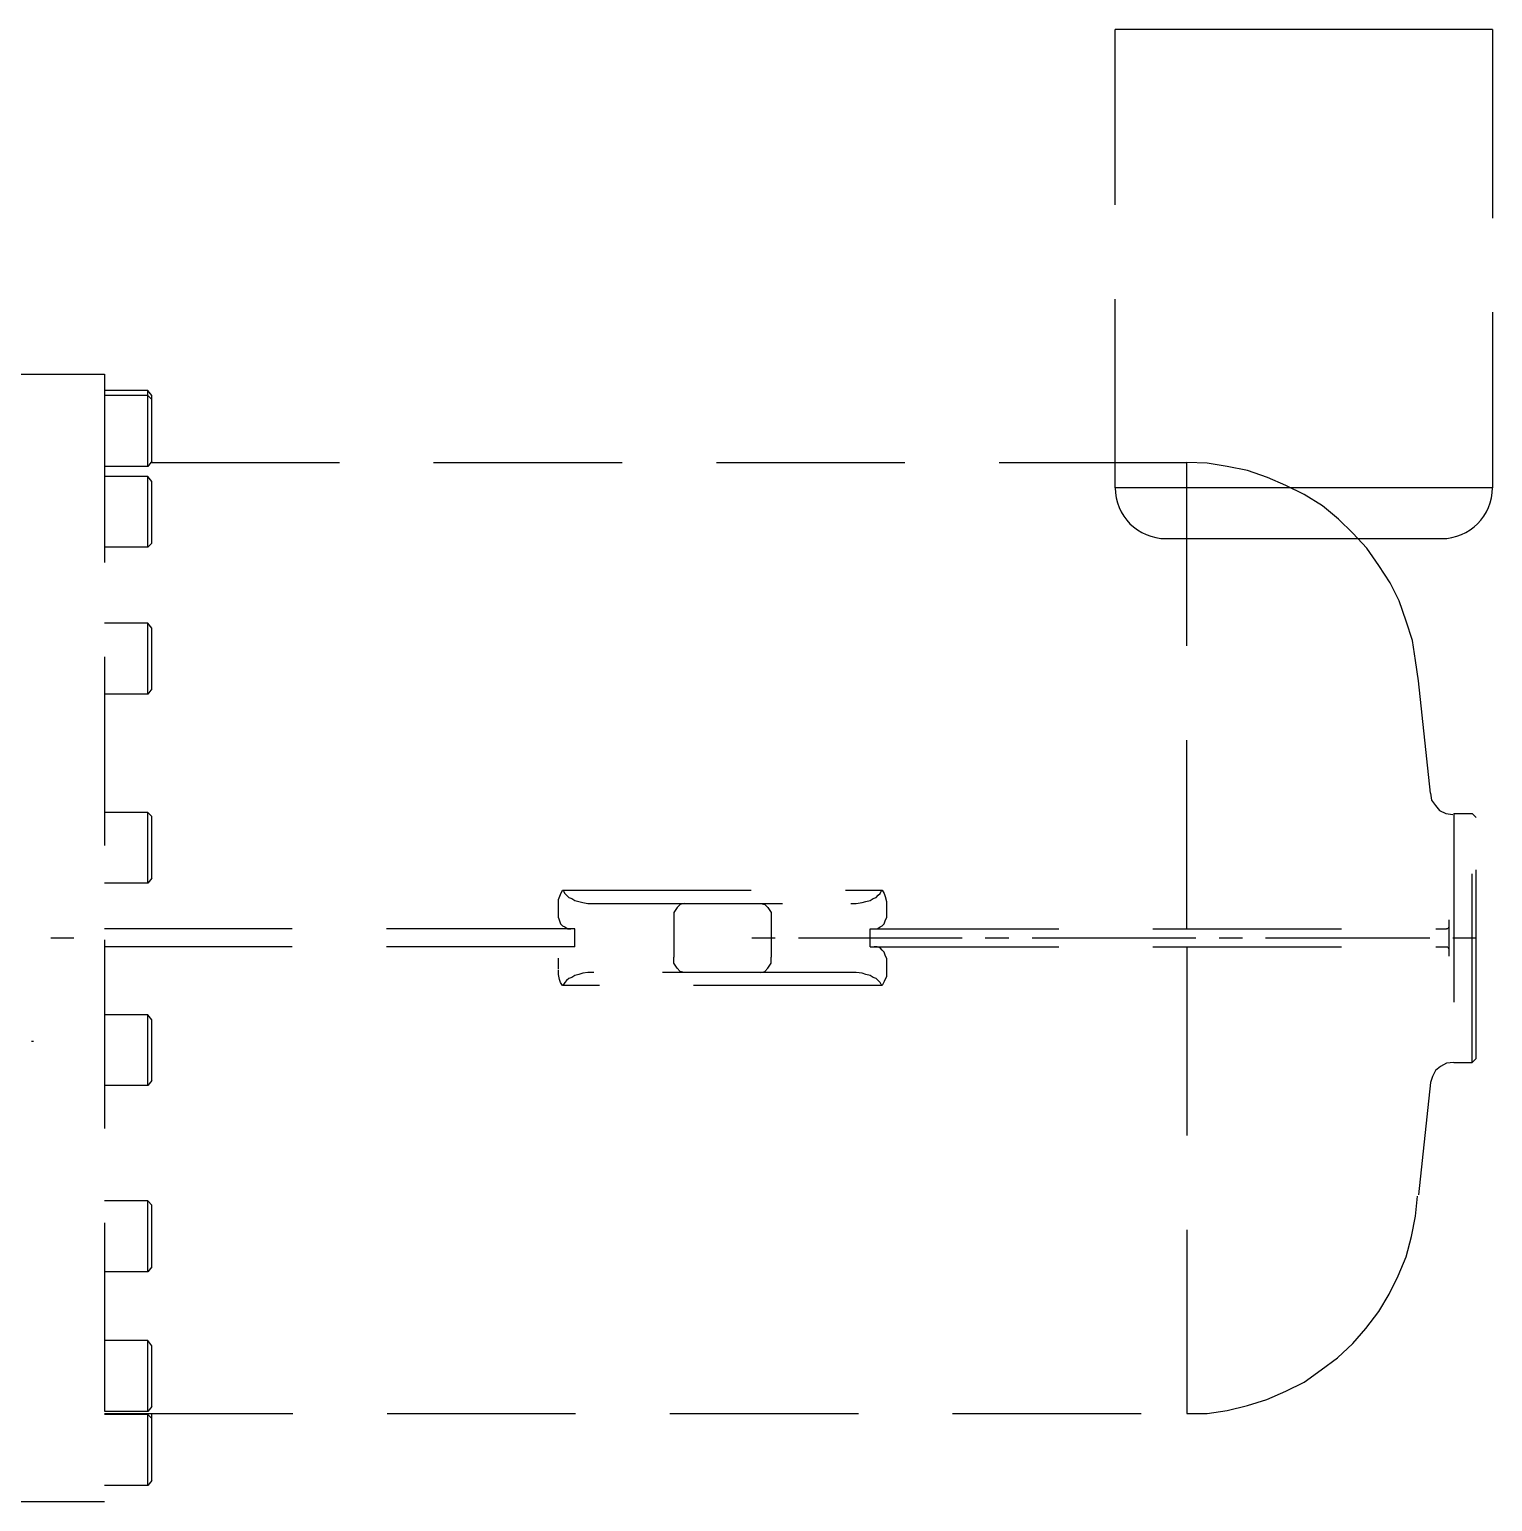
# Model space of a CAD drawing. Header units: inches. Extents: x -229 to 371, y -110 to 269.
# Drawn here: x 91.71 to 111.11, y 205.13 to 224.65 of the extents above; entities that cross this region are included whole.
import ezdxf

# ---------------------------------------------------------------- set-up
doc = ezdxf.new("R2010")
doc.units = ezdxf.units.IN
doc.header["$MEASUREMENT"] = 0
doc.linetypes.add('HIDDEN', pattern=[0.375, 0.25, -0.125])
doc.layers.get('0').update_dxf_attribs({"color": 10})

msp = doc.modelspace()

# ---------------------------------------------------------------- linework, layer by layer
at = {"color": 1, "linetype": 'HIDDEN', "ltscale": 10}
for p, q in [((106.10559, 218.57462), (106.10559, 224.64962)), ((108.60871, 224.64962), (106.10559, 224.64962)), ((111.11184, 224.64962), (108.60871, 224.64962)), ((111.11184, 224.64962), (111.11184, 218.57462)), ((91.58636, 220.08069), (92.70134, 220.08069)), ((92.70134, 220.08069), (92.70134, 205.13342)), ((93.27779, 219.86326), (92.70134, 219.86326)), ((93.27779, 219.79752), (92.70134, 219.79752)), ((93.27779, 218.857), (93.27779, 219.86326)), ((93.33088, 219.79752), (93.27779, 219.86326)), ((93.33088, 219.7419), (93.27779, 219.79752)), ((93.33088, 218.92526), (93.33088, 219.79752)), ((93.27779, 218.857), (92.70134, 218.857)), ((93.33088, 218.92526), (93.27779, 218.857)), ((93.31824, 218.91009), (107.05699, 218.91009)), ((107.05699, 212.72588), (107.05699, 218.91009)), ((107.32499, 218.89745), (107.05699, 218.91009)), ((107.05699, 218.91009), (107.05699, 218.91009)), ((107.59299, 218.857), (107.32499, 218.89745)), ((107.86099, 218.8039), (107.59299, 218.857)), ((108.12898, 218.71036), (107.86099, 218.8039)), ((93.27779, 218.723), (92.70134, 218.723)), ((93.27779, 217.785), (93.27779, 218.723)), ((93.33088, 218.65726), (93.27779, 218.723)), ((93.33088, 217.83809), (93.33088, 218.65726)), ((108.3717, 218.60417), (108.12898, 218.71036)), ((108.61442, 218.48281), (108.3717, 218.60417)), ((108.60871, 218.57462), (106.10559, 218.57462)), ((111.11184, 218.57462), (108.60871, 218.57462)), ((108.8546, 218.33364), (108.61442, 218.48281)), ((109.06951, 218.15919), (108.8546, 218.33364)), ((109.2566, 217.97209), (109.06951, 218.15919)), ((93.33088, 217.83809), (93.27779, 217.785)), ((106.78059, 217.89962), (108.60871, 217.89962)), ((108.60871, 217.89962), (110.43684, 217.89962)), ((109.44623, 217.77236), (109.2566, 217.97209)), ((93.27779, 217.785), (92.70134, 217.785)), ((109.60551, 217.54228), (109.44623, 217.77236)), ((109.75215, 217.31474), (109.60551, 217.54228)), ((109.87351, 217.07455), (109.75215, 217.31474)), ((109.96705, 216.80402), (109.87351, 217.07455)), ((93.27779, 216.77874), (92.70134, 216.77874)), ((93.27779, 215.83821), (93.27779, 216.77874)), ((93.33088, 216.71048), (93.27779, 216.77874)), ((93.33088, 215.90648), (93.33088, 216.71048)), ((110.04796, 216.54866), (109.96705, 216.80402)), ((110.08841, 216.28319), (110.04796, 216.54866)), ((110.12886, 216.01267), (110.08841, 216.28319)), ((93.33088, 215.90648), (93.27779, 215.83821)), ((110.29068, 214.5235), (110.12886, 216.01267)), ((93.27779, 215.83821), (92.70134, 215.83821)), ((110.29068, 214.5235), (110.30332, 214.42995)), ((110.30332, 214.42995), (110.35641, 214.36169)), ((110.35641, 214.36169), (110.40951, 214.29595)), ((110.40951, 214.29595), (110.49041, 214.2555)), ((93.27779, 214.26814), (92.70134, 214.26814)), ((93.27779, 213.33015), (93.27779, 214.26814)), ((93.33088, 214.21505), (93.27779, 214.26814)), ((93.33088, 213.39841), (93.33088, 214.21505)), ((110.49041, 214.2555), (110.58396, 214.24286)), ((110.58396, 214.24286), (110.58396, 214.24286)), ((110.59913, 214.2555), (110.83932, 214.2555)), ((110.59913, 214.2555), (110.59913, 210.95608)), ((110.83932, 214.2555), (110.89494, 214.20241)), ((110.83932, 210.95608), (110.83932, 214.2555)), ((110.89494, 211.00917), (110.89494, 214.20241)), ((93.27779, 213.33015), (92.70134, 213.33015)), ((93.33088, 213.39841), (93.27779, 213.33015)), ((98.72626, 213.11524), (98.75154, 213.18351)), ((98.75154, 213.18351), (98.77935, 213.2366)), ((98.77935, 213.2366), (103.01677, 213.2366)), ((98.77935, 213.2366), (98.792, 213.22396)), ((98.792, 213.22396), (98.80717, 213.19615)), ((98.80717, 213.19615), (98.83245, 213.17086)), ((98.83245, 213.17086), (98.86026, 213.14305)), ((98.86026, 213.14305), (98.90071, 213.13041)), ((98.90071, 213.13041), (98.94117, 213.1026)), ((102.85749, 213.1026), (102.89542, 213.13041)), ((102.89542, 213.13041), (102.93587, 213.14305)), ((102.93587, 213.14305), (102.96368, 213.17086)), ((102.96368, 213.17086), (102.99149, 213.19615)), ((102.99149, 213.19615), (103.00413, 213.22396)), ((103.00413, 213.22396), (103.01677, 213.2366)), ((103.01677, 213.2366), (103.04459, 213.19615)), ((103.04459, 213.19615), (103.05723, 213.15569)), ((103.05723, 213.15569), (103.0724, 213.08996)), ((98.72626, 213.03434), (98.72626, 213.11524)), ((98.72626, 212.95343), (98.72626, 213.03434)), ((98.72626, 212.87253), (98.72626, 212.95343)), ((98.94117, 213.1026), (98.99426, 213.08996)), ((98.99426, 213.08996), (99.04735, 213.07479)), ((99.04735, 213.07479), (99.11309, 213.06215)), ((99.11309, 213.06215), (99.19399, 213.06215)), ((99.19399, 213.06215), (102.60213, 213.06215)), ((100.29633, 213.00905), (100.25588, 212.94079)), ((100.25588, 212.94079), (100.25588, 212.85988)), ((100.33678, 213.04951), (100.29633, 213.00905)), ((100.38988, 213.06215), (100.33678, 213.04951)), ((101.40878, 213.06215), (101.46187, 213.04951)), ((101.46187, 213.04951), (101.50233, 213.00905)), ((101.50233, 213.00905), (101.54278, 212.94079)), ((101.54278, 212.94079), (101.54278, 212.85988)), ((102.60213, 213.06215), (102.6704, 213.06215)), ((102.6704, 213.06215), (102.7513, 213.07479)), ((102.7513, 213.07479), (102.80187, 213.08996)), ((102.80187, 213.08996), (102.85749, 213.1026)), ((103.0724, 213.08996), (103.0724, 213.03434)), ((103.0724, 213.03434), (103.0724, 212.95343)), ((103.0724, 212.95343), (103.0724, 212.87253)), ((98.72626, 212.87253), (98.7389, 212.83207)), ((98.7389, 212.83207), (98.75154, 212.79415)), ((98.75154, 212.79415), (98.77935, 212.76634)), ((98.77935, 212.76634), (98.80717, 212.7537)), ((98.80717, 212.7537), (98.84762, 212.72588)), ((100.25588, 212.85988), (100.25588, 212.3517)), ((101.54278, 212.85988), (101.54278, 212.3517)), ((102.95104, 212.72588), (102.99149, 212.7537)), ((102.99149, 212.7537), (103.01677, 212.76634)), ((103.01677, 212.76634), (103.04459, 212.79415)), ((103.04459, 212.79415), (103.05723, 212.83207)), ((103.05723, 212.83207), (103.0724, 212.87253)), ((110.53086, 212.7537), (110.51822, 212.72588)), ((110.53086, 212.84724), (110.53086, 212.36434)), ((110.53086, 212.84724), (110.53086, 212.80679)), ((110.53086, 212.80679), (110.53086, 212.77898)), ((110.53086, 212.77898), (110.53086, 212.7537)), ((91.99089, 212.60705), (92.29681, 212.60705)), ((98.94117, 212.72588), (92.70134, 212.72588)), ((98.84762, 212.72588), (98.88807, 212.72588)), ((98.94117, 212.64751), (98.94117, 212.72588)), ((98.94117, 212.5666), (98.94117, 212.64751)), ((98.94117, 212.4857), (98.94117, 212.5666)), ((101.28742, 212.60705), (101.59587, 212.60705)), ((101.90685, 212.60705), (104.07866, 212.60705)), ((102.85749, 212.72588), (110.50305, 212.72588)), ((102.85749, 212.64751), (102.85749, 212.72588)), ((102.85749, 212.5666), (102.85749, 212.64751)), ((102.85749, 212.4857), (102.85749, 212.5666)), ((102.91059, 212.72588), (102.95104, 212.72588)), ((104.38458, 212.60705), (104.69556, 212.60705)), ((105.00401, 212.60705), (107.17835, 212.60705)), ((107.48427, 212.60705), (107.79525, 212.60705)), ((108.10117, 212.60705), (110.27803, 212.60705)), ((110.51822, 212.72588), (110.50305, 212.72588)), ((110.58396, 212.60705), (110.89494, 212.60705)), ((98.94117, 212.4857), (92.70134, 212.4857)), ((98.72626, 212.25815), (98.72626, 212.33906)), ((100.25588, 212.27079), (100.25588, 212.3517)), ((101.54278, 212.27079), (101.54278, 212.3517)), ((102.85749, 212.4857), (110.50305, 212.4857)), ((102.95104, 212.4857), (102.91059, 212.4857)), ((102.99149, 212.47305), (102.95104, 212.4857)), ((103.01677, 212.44524), (102.99149, 212.47305)), ((103.04459, 212.41743), (103.01677, 212.44524)), ((103.05723, 212.37698), (103.04459, 212.41743)), ((103.0724, 212.33906), (103.05723, 212.37698)), ((103.0724, 212.33906), (103.0724, 212.25815)), ((107.05699, 212.4857), (107.05699, 206.30149)), ((110.50305, 212.4857), (110.51822, 212.4857)), ((110.51822, 212.4857), (110.53086, 212.45789)), ((110.53086, 212.45789), (110.53086, 212.4326)), ((110.53086, 212.4326), (110.53086, 212.40479)), ((110.53086, 212.40479), (110.53086, 212.36434)), ((98.72626, 212.18989), (98.72626, 212.25815)), ((98.72626, 212.12162), (98.72626, 212.17724)), ((99.11309, 212.14943), (99.04735, 212.13679)), ((99.19399, 212.14943), (99.11309, 212.14943)), ((102.60213, 212.14943), (99.19399, 212.14943)), ((100.29633, 212.20253), (100.25588, 212.27079)), ((100.33678, 212.16207), (100.29633, 212.20253)), ((100.38988, 212.14943), (100.33678, 212.16207)), ((101.40878, 212.14943), (101.46187, 212.16207)), ((101.46187, 212.16207), (101.50233, 212.20253)), ((101.50233, 212.20253), (101.54278, 212.27079)), ((102.6704, 212.14943), (102.60213, 212.14943)), ((102.7513, 212.13679), (102.6704, 212.14943)), ((103.0724, 212.25815), (103.0724, 212.18989)), ((103.0724, 212.18989), (103.0724, 212.09634)), ((98.7389, 212.05589), (98.72626, 212.12162)), ((98.75154, 212.01543), (98.7389, 212.05589)), ((98.77935, 211.97498), (98.75154, 212.01543)), ((98.792, 211.98762), (98.77935, 211.97498)), ((103.01677, 211.97498), (98.77935, 211.97498)), ((98.80717, 212.01543), (98.792, 211.98762)), ((98.83245, 212.04072), (98.80717, 212.01543)), ((98.86026, 212.06853), (98.83245, 212.04072)), ((98.90071, 212.08117), (98.86026, 212.06853)), ((98.94117, 212.10898), (98.90071, 212.08117)), ((98.99426, 212.12162), (98.94117, 212.10898)), ((99.04735, 212.13679), (98.99426, 212.12162)), ((102.80187, 212.12162), (102.7513, 212.13679)), ((102.85749, 212.10898), (102.80187, 212.12162)), ((102.89542, 212.08117), (102.85749, 212.10898)), ((102.93587, 212.06853), (102.89542, 212.08117)), ((102.96368, 212.04072), (102.93587, 212.06853)), ((102.99149, 212.01543), (102.96368, 212.04072)), ((103.00413, 211.98762), (102.99149, 212.01543)), ((103.01677, 211.97498), (103.00413, 211.98762)), ((103.04459, 212.02808), (103.01677, 211.97498)), ((103.0724, 212.09634), (103.04459, 212.02808)), ((93.27779, 211.58562), (92.70134, 211.58562)), ((93.33088, 211.51989), (93.27779, 211.58562)), ((93.27779, 210.64763), (93.27779, 211.58562)), ((93.33088, 210.71336), (93.33088, 211.51989)), ((91.73553, 211.23672), (91.76081, 211.23672)), ((110.83932, 210.95608), (110.89494, 211.00917)), ((110.35641, 210.84989), (110.31596, 210.76898)), ((110.42215, 210.90298), (110.35641, 210.84989)), ((110.50305, 210.94344), (110.42215, 210.90298)), ((110.59913, 210.95608), (110.50305, 210.94344)), ((110.59913, 210.95608), (110.83932, 210.95608)), ((93.27779, 210.64763), (92.70134, 210.64763)), ((93.33088, 210.71336), (93.27779, 210.64763)), ((110.29068, 210.68808), (110.12886, 209.19891)), ((110.31596, 210.76898), (110.29068, 210.68808)), ((110.29068, 210.68808), (110.29068, 210.68808)), ((93.27779, 209.11801), (92.70134, 209.11801)), ((93.33088, 209.06239), (93.27779, 209.11801)), ((93.27779, 208.17748), (93.27779, 209.11801)), ((93.33088, 208.24575), (93.33088, 209.06239)), ((110.08841, 208.91575), (110.11622, 209.18374)), ((110.11622, 209.18374), (110.11622, 209.18374)), ((110.03532, 208.64775), (110.08841, 208.91575)), ((109.96705, 208.37975), (110.03532, 208.64775)), ((93.33088, 208.24575), (93.27779, 208.17748)), ((109.86087, 208.12439), (109.96705, 208.37975)), ((93.27779, 208.17748), (92.70134, 208.17748)), ((109.73951, 207.8842), (109.86087, 208.12439)), ((109.60551, 207.65413), (109.73951, 207.8842)), ((109.43106, 207.42658), (109.60551, 207.65413)), ((93.27779, 207.2673), (92.70134, 207.2673)), ((93.33088, 207.19903), (93.27779, 207.2673)), ((93.27779, 206.32677), (93.27779, 207.2673)), ((109.2566, 207.22685), (109.43106, 207.42658)), ((93.33088, 206.39504), (93.33088, 207.19903)), ((109.05434, 207.03722), (109.2566, 207.22685)), ((108.61442, 206.71613), (108.83944, 206.87794)), ((108.83944, 206.87794), (109.05434, 207.03722)), ((108.3717, 206.59477), (108.61442, 206.71613)), ((107.86099, 206.40768), (108.11634, 206.48858)), ((108.11634, 206.48858), (108.3717, 206.59477)), ((93.27779, 206.32677), (92.70134, 206.32677)), ((92.70134, 206.30149), (107.05699, 206.30149)), ((93.27779, 206.28632), (92.70134, 206.28632)), ((93.33088, 206.39504), (93.27779, 206.32677)), ((93.27779, 205.34832), (93.27779, 206.30149)), ((93.33088, 206.23323), (93.27779, 206.28632)), ((93.33088, 206.28632), (93.31824, 206.30149)), ((93.33088, 205.41406), (93.33088, 206.28632)), ((107.05699, 206.30149), (107.32499, 206.30149)), ((107.32499, 206.30149), (107.59299, 206.34194)), ((107.59299, 206.34194), (107.86099, 206.40768)), ((93.27779, 205.34832), (92.70134, 205.34832)), ((93.33088, 205.41406), (93.27779, 205.34832)), ((91.58636, 205.13342), (92.70134, 205.13342))]:
    msp.add_line(p, q, dxfattribs=at)
for centre, start, end in [((106.78059, 218.57462), 180, 270), ((110.43684, 218.57462), 270, 0)]:
    msp.add_arc(centre, 0.675, start, end, dxfattribs=at)

doc.saveas('drawing.dxf')
